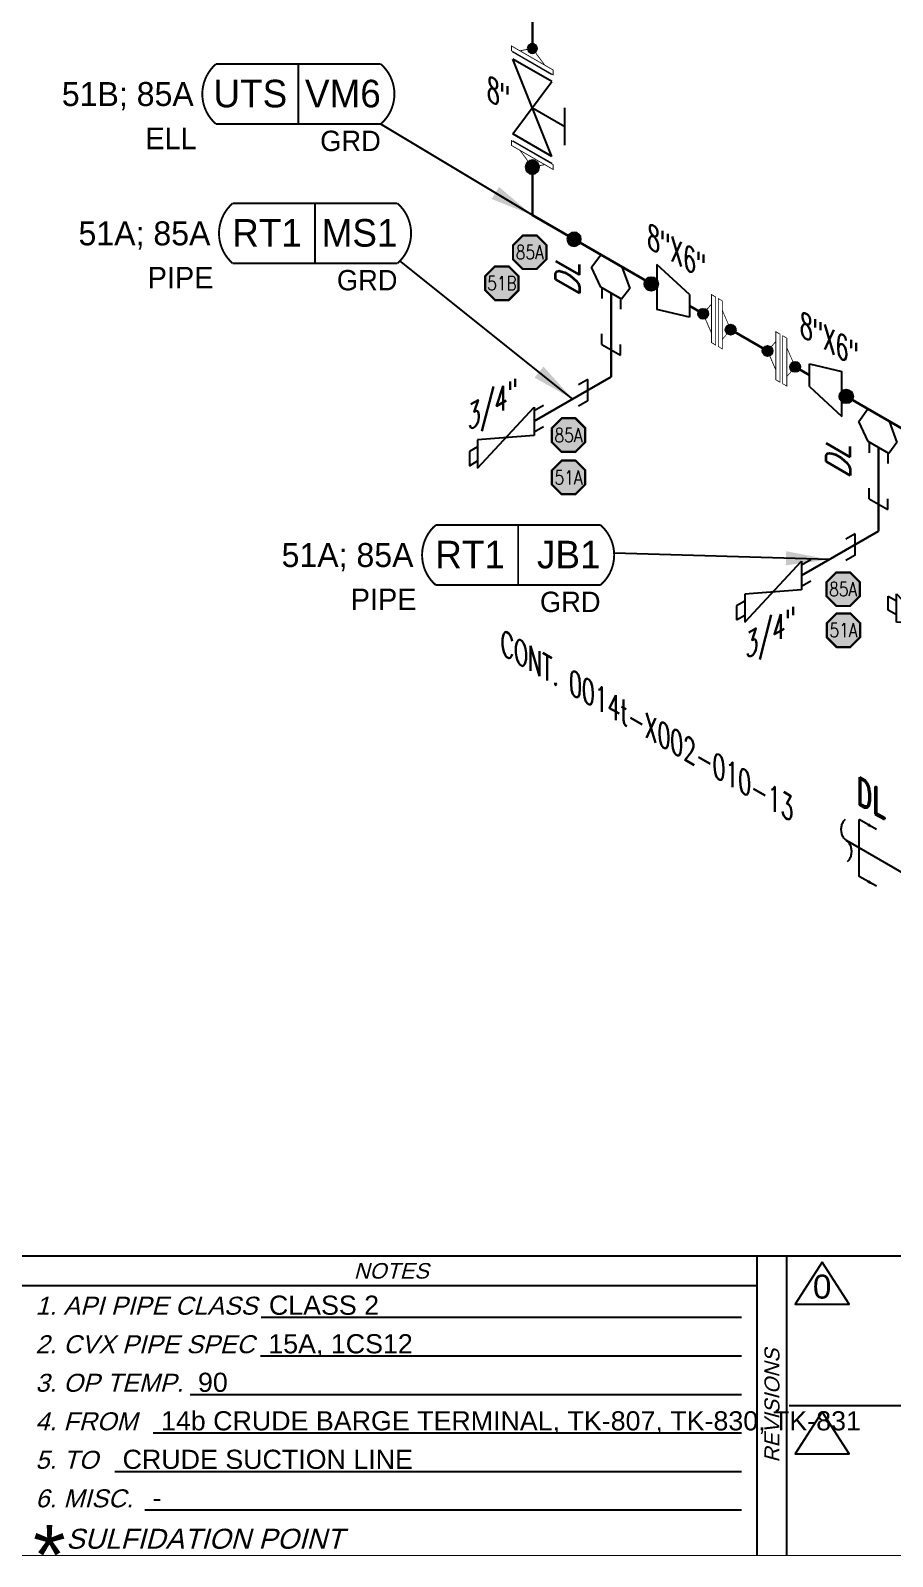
# Model space of a CAD drawing. Header units: inches. Extents: x 0.1 to 17.4, y 0.1 to 11.4.
# Drawn here: x 4.47 to 8.06, y 0.25 to 6.61 of the extents above; entities that cross this region are included whole.
import ezdxf
from ezdxf.enums import TextEntityAlignment as Align

# ---------------------------------------------------------------- set-up
doc = ezdxf.new("R2010")
doc.units = ezdxf.units.IN
doc.header["$MEASUREMENT"] = 0
doc.linetypes.add('HIDDEN2', pattern=[0.1875, 0.125, -0.0625])
for name, color, linetype in [('3', 1, 'Continuous'), ('BORDER', 3, 'Continuous'), ('BORDERTEXT', 7, 'Continuous'), ('COMP', 1, 'Continuous'), ('Continuation', 7, 'Continuous'), ('DL', 20, 'Continuous'), ('FITTINGS', 4, 'Continuous'), ('PART_PCML', 7, 'Continuous'), ('PART_SelectedCML_RT', 132, 'Continuous'), ('PART_SelectedCML_UT', 132, 'Continuous'), ('PIPE-ANNO', 150, 'HIDDEN2'), ('TEXT', 7, 'Continuous'), ('UNAS.PIPE', 251, 'Continuous'), ('WELD POINTS', 41, 'Continuous'), ('Welds', 7, 'Continuous')]:
    doc.layers.add(name, color=color, linetype=linetype)
doc.layers.add('PIPE', color=7, linetype='Continuous', lineweight=30)
doc.styles.add('CMLPAS', font='')
doc.styles.add('FEASStandard', font='arial.ttf')
doc.styles.add('ISO30', font='simplex.shx', dxfattribs={"width": 0.85, "oblique": 30, "height": 0.075})
doc.styles.add('ISO330', font='romand.shx', dxfattribs={"width": 0.85, "height": 0.05})
doc.styles.add('PART_Standard', font='romans', dxfattribs={"width": 0.8, "height": 0.09})
doc.styles.add('Richmond', font='arial.ttf')
doc.styles.add('SIMPLEX', font='ROMANS')
doc.styles.get("Standard").update_dxf_attribs({"font": 'arial.ttf'})
doc.styles.get('CMLPAS').set_extended_font_data('Cordia New')
doc.dimstyles.new('Richmond', dxfattribs={"dimtxt": 0.18, "dimasz": 0.18, "dimexe": 0.18, "dimexo": 0.0625, "dimgap": 0.09, "dimtad": 0, "dimtih": 1, "dimtoh": 1, "dimdec": 4, "dimzin": 0, "dimdsep": 46, "dimtxsty": 'Richmond', "dimcen": 0.09, "dimadec": 0, "dimazin": 0, "dimtfac": 1, "dimtdec": 4, "dimtofl": 0, "dimtmove": 0, "dimatfit": 3, "dimfxl": 1, "dimtolj": 1, "dimtzin": 0, "dimarcsym": 0})
doc.dimstyles.get("Standard").update_dxf_attribs({"dimtxt": 0.18, "dimasz": 0.18, "dimexe": 0.18, "dimexo": 0.0625, "dimgap": 0.09, "dimtad": 0, "dimtih": 1, "dimtoh": 1, "dimdec": 4, "dimzin": 0, "dimdsep": 46, "dimtxsty": 'Standard', "dimcen": 0.09, "dimadec": 0, "dimazin": 0, "dimtfac": 1, "dimtdec": 4, "dimtofl": 0, "dimtmove": 0, "dimatfit": 3, "dimfxl": 1, "dimtolj": 1, "dimtzin": 0, "dimarcsym": 0})

# ---------------------------------------------------------------- blocks, each defined once
blk = doc.blocks.new('Border')
blk.add_line((5.4322, 1.2439), (7.435, 1.2439))
for points in [[(5.4296, 1.0829), (7.435, 1.0829)], [(5.1365, 0.9222), (7.435, 0.9222)], [(4.9824, 0.7615), (7.435, 0.7615)], [(4.8221, 0.6009), (7.435, 0.6009)], [(4.9467, 0.4404), (7.435, 0.4404)]]:
    blk.add_lwpolyline(points)
at = {"layer": 'BORDER'}
for p, q in [((7.625, 0.25), (7.625, 1.5)), ((7.5, 1.375), (0.25, 1.375))]:
    blk.add_line(p, q, dxfattribs=at)
at = {"layer": 'BORDER', "const_width": 0.005}
blk.add_lwpolyline([(0.25, 0.25), (17.25, 0.25), (17.25, 11.25), (0.25, 11.25)], close=True, dxfattribs=at)
at = {"layer": 'BORDER', "const_width": 0.00833}
for points in [[(17.25, 1.5), (0.25, 1.5)], [(7.5, 0.25), (7.5, 1.5)], [(7.6336, 0.875), (10.375, 0.875)]]:
    blk.add_lwpolyline(points, dxfattribs=at)
at = {"layer": 'BORDERTEXT', "style": 'FEASStandard', "oblique": 15}
blk.add_text('NOTES', height=0.065, dxfattribs=at).set_placement((5.975, 1.4375), align=Align.MIDDLE)
for s, height, p in [('1. API PIPE CLASS', 0.075, (4.4909, 1.2545)), ('2. CVX PIPE SPEC', 0.075, (4.4909, 1.0937)), ('3. OP TEMP.', 0.075, (4.4909, 0.933)), ('4. FROM ', 0.075, (4.4909, 0.7723)), ('5. TO ', 0.075, (4.4909, 0.6116)), ('6. MISC. ', 0.075, (4.4909, 0.4509)), ('SULFIDATION POINT', 0.083333, (4.6188, 0.2781))]:
    blk.add_text(s, height=height, dxfattribs=at).set_placement(p)
blk.add_text('REVISIONS', height=0.0625, rotation=90, dxfattribs=at).set_placement((7.5625, 0.875), align=Align.MIDDLE)
at = {"layer": 'BORDERTEXT', "insert": (4.4811, 0.3778), "char_height": 0.25, "attachment_point": 1, "style": 'FEASStandard'}
blk.add_mtext('*', dxfattribs=at)
blk = doc.blocks.new('BORDER TEXT')
at = {"layer": 'BORDERTEXT'}
for tag, p, height, style in [('API_PIPE_CLASS', (5.4645, 1.2542), 0.08, 'Richmond'), ('MATERIAL1', (12.263, 1.2111), 0.08, 'Richmond'), ('P&ID_#1', (0.25, 1.0831), 0.0625, 'FEASStandard'), ('CVX_PIPE_SPEC', (5.4619, 1.0932), 0.08, 'Richmond'), ('LINE_#1', (1.4866, 1.0831), 0.0625, 'FEASStandard'), ('MATERIAL2', (12.263, 1.0395), 0.08, 'Richmond'), ('P&ID_#2', (0.25, 0.9224), 0.0625, 'FEASStandard'), ('LINE_#2', (1.4866, 0.9224), 0.0625, 'FEASStandard'), ('OP_TEMP', (5.1687, 0.9325), 0.08, 'Richmond'), ('MATERIAL3', (12.263, 0.868), 0.08, 'Richmond'), ('FROM', (5.0146, 0.7718), 0.08, 'Richmond'), ('P&ID_#3', (0.25, 0.7617), 0.0625, 'FEASStandard'), ('LINE_#3', (1.4866, 0.7617), 0.0625, 'FEASStandard'), ('MATERIAL4', (12.263, 0.6965), 0.08, 'Richmond'), ('P&ID_#4', (0.25, 0.601), 0.0625, 'FEASStandard'), ('LINE_#4', (1.4866, 0.601), 0.0625, 'FEASStandard'), ('TO', (4.8543, 0.6112), 0.08, 'Richmond'), ('MATERIAL5', (12.263, 0.5249), 0.08, 'Richmond'), ('MISC', (4.9789, 0.4506), 0.08, 'Richmond'), ('P&ID_#5', (0.25, 0.4403), 0.0625, 'FEASStandard'), ('LINE_#5', (1.4866, 0.4403), 0.0625, 'FEASStandard'), ('INSULATION', (12.9278, 0.4142), 0.0625, 'FEASStandard'), ('P&ID_#6', (0.25, 0.2796), 0.0625, 'FEASStandard'), ('LINE_#6', (1.4866, 0.2796), 0.0625, 'FEASStandard'), ('PWHT', (12.9278, 0.2806), 0.0625, 'FEASStandard')]:
    blk.add_attdef(tag, p, '', height=height, dxfattribs=dict(at, style=style))
at = {"layer": 'BORDERTEXT', "style": 'FEASStandard'}
for tag, p in [('DR.BY', (11.075, 0.5625)), ('DR.BY_DATE', (11.95, 0.5625)), ('CHK_BY', (11.075, 0.3542)), ('CHK._BY_DATE', (11.95, 0.3542))]:
    blk.add_attdef(tag, text='', height=0.1, dxfattribs=at).set_placement(p, align=Align.MIDDLE_CENTER)
at = {"layer": 'BORDERTEXT', "style": 'PART_Standard', "width": 0.8}
for tag, p in [('PLANT_NUMBER', (13.9375, 0.3836)), ('SYSTEM_NUMBER', (14.8125, 0.3836)), ('CIRCUIT_NUMBER', (15.6875, 0.3836)), ('SHEET_NUMBER', (16.5, 0.3836)), ('REVISION', (17.0625, 0.3836))]:
    blk.add_attdef(tag, text='', height=0.15, dxfattribs=at).set_placement(p, align=Align.MIDDLE_CENTER)
blk = doc.blocks.new('1_Cont_330')
at = {"layer": 'Continuation', "style": 'PART_Standard', "oblique": 330, "width": 0.8}
blk.add_attdef('CONT.', (0, 0), '', height=0.09, rotation=330, dxfattribs=at)
blk = doc.blocks.new('1_BREAK-PIPE_PIPE_00')
at = {"color": 0, "linetype": 'ByBlock', "lineweight": -2}
for centre, major_axis in [((-0.03, 0.092), (0, -0.101)), ((0.03, -0.092), (0, 0.101))]:
    blk.add_ellipse(centre, major_axis=major_axis, ratio=0.711978, start_param=0.427466, end_param=3.141593, dxfattribs=at)
blk = doc.blocks.new('1_Tilde_00')
at = {"layer": 'PIPE-ANNO', "xscale": -0.5000000000000001, "yscale": 0.5, "zscale": 0.5}
blk.add_blockref('1_BREAK-PIPE_PIPE_00', (0, 0), dxfattribs=at)
blk = doc.blocks.new('DL_330')
at = {"layer": 'DL', "style": 'ISO330', "oblique": 330, "width": 0.85}
blk.add_text('DL', height=0.1, rotation=330, dxfattribs=at).set_placement((0, 0))
blk = doc.blocks.new('O-let 4')
at = {"layer": 'FITTINGS', "linetype": 'ByBlock'}
for p, q in [((-0.1013, 0.0417), (-0.0338, 0.0377)), ((-0.1013, -0.0457), (-0.1013, 0.0417)), ((-0.0338, 0.0377), (0.0338, -0.0377)), ((-0.0338, -0.1212), (-0.1013, -0.0457)), ((0.0338, -0.0377), (0.0338, -0.1251)), ((0.0338, -0.1251), (-0.0338, -0.1212))]:
    blk.add_line(p, q, dxfattribs=at)
blk = doc.blocks.new('Bleeder Valve 6')
at = {"layer": 'FITTINGS', "linetype": 'ByBlock'}
for p, q in [((-0.2362, 0.1362), (-0.2362, 0.1953)), ((-0.2362, 0.1953), (0, -0.0594)), ((-0.2706, 0.1266), (-0.2706, 0.1855)), ((-0.2706, 0.1855), (-0.2362, 0.1656)), ((-0.2362, 0.0771), (-0.2362, 0.1362)), ((-0.2362, 0.1068), (-0.2706, 0.1266)), ((0, 0.0594), (-0.2362, 0.0771)), ((0, -0.0594), (0, 0.0594))]:
    blk.add_line(p, q, dxfattribs=at)
blk = doc.blocks.new('Bleeder 8')
at = {"layer": 'PIPE', "linetype": 'Continuous'}
blk.add_line((-0.1351, 0.0794), (-0.2864, 0.1668), dxfattribs=at)
for name, p in [('Bleeder Valve 6', (-0.2864, 0.1668)), ('O-let 4', (-0.0338, 0.0814))]:
    blk.add_blockref(name, p)
blk = doc.blocks.new('3_VALVE_FLANGE_GATE_30')
at = {"color": 0, "linetype": 'ByBlock', "lineweight": -2}
blk.add_wipeout([(-0.1624, -0.1875), (-0.1353, -0.1719), (0, 0), (0.1353, -0.0156), (0.1624, 0), (0.1624, 0.1875), (0.1353, 0.1719), (0, 0), (-0.1353, 0.0156), (-0.1624, 0)], dxfattribs=at)
for p, q in [((0.0677, 0.1953), (-0.0677, 0.1172)), ((0.1353, 0.1719), (-0.1353, -0.1719)), ((0, 0), (0, 0.1563)), ((0.1353, 0.1719), (0.1353, -0.0156)), ((0.1624, 0.1875), (0.1624, 0)), ((-0.1624, 0), (-0.1624, -0.1875)), ((-0.1353, 0.0156), (-0.1353, -0.1719)), ((0.1353, -0.0156), (-0.1353, 0.0156))]:
    blk.add_line(p, q, dxfattribs=at)
blk = doc.blocks.new('AM9A04')
at = {"const_width": 0.01}
blk.add_lwpolyline([(-0.05, -0.144), (-0.15, 0.087), (-0.05, 0.202)], dxfattribs=at)
at = {"linetype": 'Continuous', "const_width": 0.01}
blk.add_lwpolyline([(0, -0.289), (0, 0.289), (-0.05, 0.318), (-0.05, -0.26)], close=True, dxfattribs=at)
blk = doc.blocks.new('A09')
at = {"layer": 'Welds'}
h = blk.add_hatch(color=256, dxfattribs=at)
h.dxf.hatch_style = 1
h.paths.add_polyline_path([(-0.03, 0, 1), (0.03, 0, 1)])
blk.add_circle((0, 0), 0.03, dxfattribs=at)
blk = doc.blocks.new('*U50')
blk.add_wipeout([(0.052, -0.03), (0.0173, -0.07), (0.0173, -0.1101), (0, -0.1001), (0, 0.1001), (0.0173, 0.0901), (0.0173, 0.05)]).dxf.layer = 'COMP'
at = {"layer": '3', "xscale": 0.65, "yscale": 0.65, "zscale": 0.65}
blk.add_blockref('A09', (0.052, -0.03), dxfattribs=at)
at = {"layer": 'COMP', "xscale": 0.3466300616258731, "yscale": 0.3466300616258731, "zscale": 0.3466300616258731, "rotation": 180}
blk.add_blockref('AM9A04', (0, 0), dxfattribs=at)
blk = doc.blocks.new('1_Text_330')
at = {"layer": 'TEXT', "style": 'PART_Standard', "oblique": 330, "width": 0.8}
blk.add_attdef('3/4"', (0, 0), '', height=0.09, rotation=330, dxfattribs=at)
blk = doc.blocks.new('2_SOCKET_SINGLE_30')
at = {"color": 0, "linetype": 'ByBlock', "lineweight": -2}
for p, q in [((0, 0.0625), (0.0541, 0.0937)), ((0, 0.0625), (0, -0.0625)), ((0, -0.0625), (0.0541, -0.0313))]:
    blk.add_line(p, q, dxfattribs=at)
blk = doc.blocks.new('DL_Vert_30')
at = {"layer": 'DL', "style": 'ISO30', "oblique": 30, "width": 0.85}
blk.add_text('DL', height=0.1, rotation=90, dxfattribs=at).set_placement((0, 0))
blk = doc.blocks.new('O-let 2')
at = {"layer": 'FITTINGS', "linetype": 'ByBlock'}
for p, q in [((11.0972, 20.3791), (11.136, 20.4308)), ((11.1362, 20.2951), (11.0972, 20.3791)), ((11.2238, 20.3801), (11.136, 20.4308)), ((11.2238, 20.3801), (11.2567, 20.2906)), ((11.2227, 20.2452), (11.1362, 20.2951)), ((11.2567, 20.2906), (11.2227, 20.2452))]:
    blk.add_line(p, q, dxfattribs=at)
blk = doc.blocks.new('Bleeder Valve 2')
at = {"layer": 'FITTINGS', "linetype": 'ByBlock'}
for p, q in [((0.051, -0.3022), (-0.0515, 0.0297)), ((-0.0515, 0.0297), (0.0515, -0.0297)), ((0.0515, -0.0297), (-0.0513, -0.2431)), ((-0.0513, -0.2431), (-0.0002, -0.2727)), ((-0.0256, -0.258), (-0.0256, -0.2976)), ((-0.0256, -0.2976), (0.0253, -0.3271)), ((-0.0002, -0.2727), (0.051, -0.3022)), ((0.0253, -0.3271), (0.0253, -0.2874))]:
    blk.add_line(p, q, dxfattribs=at)
blk = doc.blocks.new('1_Text_30')
at = {"layer": 'TEXT', "style": 'PART_Standard', "oblique": 30, "width": 0.8}
blk.add_attdef('TEXT', (0, 0), '', height=0.09, rotation=30, dxfattribs=at)
blk = doc.blocks.new('2_REDUCER_THREAD_CONCENTRIC_30')
at = {"color": 0, "linetype": 'ByBlock', "lineweight": -2}
blk.add_wipeout([(0.0677, 0.0859), (-0.0677, 0.0547), (-0.0677, -0.1328), (0.0677, -0.0078)], dxfattribs=at)
for p, q in [((0.0677, 0.0859), (-0.0677, 0.0547)), ((0.0677, -0.0078), (0.0677, 0.0859)), ((-0.0677, -0.1328), (-0.0677, 0.0547)), ((0.0677, -0.0078), (-0.0677, -0.1328))]:
    blk.add_line(p, q, dxfattribs=at)
blk = doc.blocks.new('2_ELBOW_WELD_30')
at = {"linetype": 'ByBlock', "lineweight": -2}
h = blk.add_hatch(color=0, dxfattribs=at)
edge = h.paths.add_edge_path()
edge.add_arc((0.174, 0.1004), 0.0286, 0, 360)
h = blk.add_hatch(color=0, dxfattribs=at)
edge = h.paths.add_edge_path()
edge.add_arc((0, -0.2009), 0.0286, 0, 360)
at = {"color": 0, "linetype": 'ByBlock', "lineweight": -2}
for centre in [(0.174, 0.1004), (0, -0.2009)]:
    blk.add_circle(centre, 0.0286, dxfattribs=at)
blk = doc.blocks.new('2_WELD_SINGLE_00')
at = {"linetype": 'ByBlock', "lineweight": -2}
h = blk.add_hatch(color=0, dxfattribs=at)
edge = h.paths.add_edge_path()
edge.add_arc((0, 0), 0.0286, 0, 360)
at = {"color": 0, "linetype": 'ByBlock', "lineweight": -2}
blk.add_circle((0, 0), 0.0286, dxfattribs=at)
blk = doc.blocks.new('*U99')
blk.add_wipeout([(-0.0234, 0.1133), (-0.0234, 0.0732), (-0.0581, 0.0332), (-0.0234, -0.0469), (-0.0234, -0.0869), (0.0222, -0.1133), (0.0222, -0.0732), (0.0569, -0.0332), (0.0222, 0.0469), (0.0222, 0.0869)])
at = {"linetype": 'Continuous', "const_width": 0.003}
blk.add_lwpolyline([(0.0049, -0.1032), (0.0222, -0.1133), (0.0222, 0.0869), (0.0049, 0.0969)], close=True, dxfattribs=at)
at = {"const_width": 0.003}
blk.add_lwpolyline([(0.0222, 0.0469), (0.0569, -0.0332), (0.0222, -0.0732)], dxfattribs=at)
at = {"xscale": 0.3466300616258731, "yscale": 0.3466300616258731, "zscale": 0.3466300616258731}
blk.add_blockref('AM9A04', (-0.0061, 0.0032), dxfattribs=at)
at = {"layer": 'Welds', "xscale": 0.7, "yscale": 0.7, "zscale": 0.7}
for p in [(-0.0581, 0.0332), (0.0569, -0.0332)]:
    blk.add_blockref('A09', p, dxfattribs=at)
blk = doc.blocks.new('PART_PCML')
blk.add_hatch(color=0).paths.add_polyline_path([(-0.0699, -0.029), (-0.029, -0.0699), (0.029, -0.0699), (0.0699, -0.029), (0.0699, 0.029), (0.029, 0.0699), (-0.029, 0.0699), (-0.0699, 0.029)])
at = {"color": 7, "const_width": 0.009}
blk.add_lwpolyline([(-0.0699, 0.029), (-0.029, 0.0699), (0.029, 0.0699), (0.0699, 0.029), (0.0699, -0.029), (0.029, -0.0699), (-0.029, -0.0699), (-0.0699, -0.029), (-0.0699, 0.029), (-0.029, 0.0699)], dxfattribs=at)
at = {"color": 18, "true_color": 0x000000}
blk.add_lwpolyline([(-0.029, 0.0699), (-0.0699, 0.029), (-0.0699, -0.029), (-0.029, -0.0699), (0.029, -0.0699), (0.0699, -0.029), (0.0699, 0.029), (0.029, 0.0699)], close=True, dxfattribs=at)
at = {"color": 7, "true_color": 0xffffff, "style": 'SIMPLEX', "width": 0.8, "flags": 1}
for tag, p in [('CIRCUIT', (-0.0939, 0.0889)), ('DM', (-0.0527, -0.1332)), ('TYPE', (-0.0749, -0.2043))]:
    blk.add_attdef(tag, p, '', height=0.0586, dxfattribs=at)
at = {"color": 7, "true_color": 0xffffff, "style": 'SIMPLEX', "width": 0.8}
blk.add_attdef('DMDISP', text='', height=0.0586, dxfattribs=at).set_placement((0, 0), align=Align.MIDDLE_CENTER)
blk = doc.blocks.new('CMLPAS')
at = {"const_width": 0.008}
blk.add_lwpolyline([(0.0625, 0.125, 0.454441), (0.0625, -0.125), (0.75, -0.125, 0.454441), (0.75, 0.125)], format="xyb", close=True, dxfattribs=at)
blk.add_lwpolyline([(0.4063, -0.125), (0.4063, 0.125)], dxfattribs=at)
at = {"style": 'CMLPAS', "flags": 1}
for tag, p in [('STATE', (0.75, 0.6229)), ('DL', (0.75, 0.4817)), ('CIRCUIT', (0.75, 0.3405)), ('SUBSINTERVAL(MONTHS)', (-0.0251, -0.3355)), ('OLD_ID', (0.75, -0.3366)), ('OLD_NDE', (0.75, -0.4778)), ('OLD_ENTY', (0.7411, -0.6357)), ('SIZE', (0.7473, -0.7611)), ('SPEC', (0.7473, -0.9022)), ('JUSTIFY', (0.7473, -1.0434)), ('COMMENTS', (0.7473, -1.1846)), ('OLD_ASSET', (0.75, -1.3262)), ('SCHED', (0.7371, -1.4689)), ('NOM_THICK', (0.7521, -1.6102)), ('CORR_ALLOW', (0.763, -1.7453)), ('TML_STATUS', (0.7723, -1.8777)), ('FLOW_ORDER', (0.7785, -2.1301))]:
    blk.add_attdef(tag, text='', height=0.1, dxfattribs=at).set_placement(p, align=Align.MIDDLE_RIGHT)
at = {"style": 'CMLPAS'}
for tag, height, p in [('CHILD', 0.25, (0.75, 0.269)), ('###', 0.115, (0.75, 0.002)), ('ACCESS', 0.085, (0.75, -0.1954))]:
    blk.add_attdef(tag, text='', height=height, dxfattribs=at).set_placement(p, align=Align.MIDDLE_RIGHT)
at = {"color": 152, "style": 'CMLPAS'}
for tag, height, p in [('SPECIAL', 0.085, (0.4055, 0.1897)), ('DM-TYPE', 0.1, (-0.03, 0)), ('COMP', 0.09, (-0.0174, -0.185))]:
    blk.add_attdef(tag, text='', height=height, dxfattribs=at).set_placement(p, align=Align.MIDDLE_RIGHT)
at = {"style": 'CMLPAS'}
blk.add_attdef('NDE', text='', height=0.115, dxfattribs=at).set_placement((0.206, 0.002), align=Align.MIDDLE_CENTER)
blk = doc.blocks.new('*U64')
at = {"color": 20, "linetype": 'ByBlock', "ltscale": 0.7}
blk.add_line((0.0541, -0.1498), (0.0541, 0.0873), dxfattribs=at)
for points in [[(0.1257, 0.0459), (0.0541, 0.0873)], [(0.1257, -0.1911), (0.0541, -0.1498)]]:
    blk.add_leader(points, dimstyle='Richmond', override={"dimasz": 0.04, "dimgap": 0.09, "dimtad": 0}, dxfattribs=at)

msp = doc.modelspace()

# ---------------------------------------------------------------- linework, layer by layer
at = {"layer": 'BORDERTEXT'}
for points in [[(7.7717, 1.474), (7.6588, 1.2984), (7.8845, 1.2984)], [(7.7717, 0.849), (7.6588, 0.6734), (7.8845, 0.6734)]]:
    msp.add_lwpolyline(points, close=True, dxfattribs=at)
at = {"layer": 'PIPE'}
for p, q in [((6.5631, 5.8414), (6.5631, 7.7646)), ((8.3099, 4.8329), (6.5631, 5.8414)), ((6.571, 4.9817), (6.892, 5.167)), ((7.6854, 4.3383), (8.0064, 4.5236))]:
    msp.add_line(p, q, dxfattribs=at)
at = {"layer": 'PIPE', "linetype": 'Continuous'}
for p, q in [((6.892, 5.516), (6.892, 5.167)), ((8.0064, 4.8726), (8.0064, 4.5236))]:
    msp.add_line(p, q, dxfattribs=at)
at = {"layer": 'UNAS.PIPE'}
msp.add_line((8.2946, 2.9893), (7.8726, 3.233), dxfattribs=at)

# ---------------------------------------------------------------- block references
msp.add_blockref('DL_330', (7.9144, 3.3886))
at = {"layer": 'BORDER'}
msp.add_blockref('Border', (0, 0), dxfattribs=at)
at = {"layer": 'BORDERTEXT'}
ref = msp.add_blockref('BORDER TEXT', (0, 0), dxfattribs=at)
ref.add_attrib('MISC', '-', (4.9789, 0.4506), dxfattribs={"height": 0.08, "style": 'Richmond'})
ref.add_attrib('TO', 'CRUDE SUCTION LINE', (4.8543, 0.6112), dxfattribs={"height": 0.08, "style": 'Richmond'})
ref.add_attrib('FROM', '14b CRUDE BARGE TERMINAL, TK-807, TK-830, TK-831', (5.0146, 0.7718), dxfattribs={"height": 0.08, "style": 'Richmond'})
ref.add_attrib('OP_TEMP', '90', (5.1687, 0.9325), dxfattribs={"height": 0.08, "style": 'Richmond'})
ref.add_attrib('CVX_PIPE_SPEC', '15A, 1CS12', (5.4619, 1.0932), dxfattribs={"height": 0.08, "style": 'Richmond'})
ref.add_attrib('API_PIPE_CLASS', 'CLASS 2', (5.4645, 1.2542), dxfattribs={"height": 0.08, "style": 'Richmond'})
at = {"layer": 'Continuation'}
msp.add_blockref('1_Cont_330', (6.4305, 4.0132), dxfattribs=at).add_auto_attribs({'CONT.': 'CONT. 0014t-X002-010-13'})
at = {"layer": 'DL'}
for name, p in [('DL_Vert_30', (6.7601, 5.501)), ('DL_Vert_30', (7.8887, 4.7413)), ('*U64', (7.8726, 3.233))]:
    msp.add_blockref(name, p, dxfattribs=at)
at = {"layer": 'FITTINGS'}
for name, p in [('O-let 2', (-4.2875, -14.7542)), ('O-let 2', (-3.1731, -15.3976)), ('Bleeder 8', (8.6044, 3.9002))]:
    msp.add_blockref(name, p, dxfattribs=at)
for p, xscale, yscale, zscale, rotation in [((6.8919, 5.516), 0.713168504377533, 0.713168504377533, 0.713168504377533, 240.0047239548921), ((6.8919, 5.2792), 0.7131685043775329, 0.7131685043775329, 0.7131685043775329, 60.00472395489211), ((6.7948, 5.111), 0.7131685043775329, 0.7131685043775329, 0.7131685043775329, 180.004723954892), ((6.571, 4.9817), 0.7131685043775329, 0.7131685043775329, 0.7131685043775329, 0.004723954891962525), ((8.0064, 4.8726), 0.713168504377533, 0.713168504377533, 0.713168504377533, 240.0047239548921), ((8.0064, 4.6358), 0.7131685043775329, 0.7131685043775329, 0.7131685043775329, 60.00472395489211), ((7.9092, 4.4675), 0.7131685043775329, 0.7131685043775329, 0.7131685043775329, 180.004723954892), ((7.6854, 4.3383), 0.7131685043775329, 0.7131685043775329, 0.7131685043775329, 0.004723954891962525)]:
    msp.add_blockref('2_SOCKET_SINGLE_30', p, dxfattribs=dict(at, xscale=xscale, yscale=yscale, zscale=zscale, rotation=rotation))
at = {"layer": 'FITTINGS', "rotation": 299.9999999999998}
for p in [(6.571, 4.9817), (7.6854, 4.3383)]:
    msp.add_blockref('Bleeder Valve 2', p, dxfattribs=at)
at = {"layer": 'PART_PCML', "color": 13}
for p in [(6.5523, 5.687), (6.714, 4.9243), (7.8594, 4.2812)]:
    msp.add_blockref('PART_PCML', p, dxfattribs=at).add_auto_attribs({'DMDISP': '85A'})
at = {"layer": 'PART_PCML', "color": 96}
for p, values in [((6.4361, 5.5576), {'DMDISP': '51B'}), ((6.7141, 4.7477), {'DMDISP': '51A'}), ((7.8606, 4.1099), {'DMDISP': '51A'})]:
    msp.add_blockref('PART_PCML', p, dxfattribs=at).add_auto_attribs(values)
at = {"layer": 'PART_SelectedCML_RT'}
for p, values in [((5.2507, 5.7659), {'###': 'MS1', 'NDE': 'RT1', 'DM-TYPE': '51A; 85A', 'COMP': 'PIPE', 'ACCESS': 'GRD'}), ((6.0976, 4.4238), {'###': 'JB1', 'NDE': 'RT1', 'DM-TYPE': '51A; 85A', 'COMP': 'PIPE', 'ACCESS': 'GRD'})]:
    msp.add_blockref('CMLPAS', p, dxfattribs=at).add_auto_attribs(values)
at = {"layer": 'PART_SelectedCML_UT'}
msp.add_blockref('CMLPAS', (5.1811, 6.347), dxfattribs=at).add_auto_attribs({'###': 'VM6', 'NDE': 'UTS', 'DM-TYPE': '51B; 85A', 'COMP': 'ELL', 'ACCESS': 'GRD'})
at = {"layer": 'PIPE-ANNO'}
msp.add_blockref('1_Tilde_00', (7.8726, 3.233), dxfattribs=at)
at = {"layer": 'TEXT'}
for p in [(6.2939, 4.9414), (7.4527, 3.9889)]:
    msp.add_blockref('1_Text_30', p, dxfattribs=at).add_auto_attribs({'TEXT': '3/4"'})

# ---------------------------------------------------------------- texts
at = {"layer": 'BORDERTEXT', "style": 'FEASStandard'}
msp.add_attdef('0', text='', height=0.1, dxfattribs=at).set_placement((7.7717, 1.3716), align=Align.MIDDLE_CENTER)

# ---------------------------------------------------------------- leaders
at = {"layer": 'PART_SelectedCML_RT'}
for points in [[(6.7315, 5.0744), (6.011, 5.6507)], [(7.8009, 4.405), (6.9042, 4.4314)]]:
    msp.add_leader(points, dimstyle='Standard', dxfattribs=at)

# ---------------------------------------------------------------- next in the draw order: block references
at = {"layer": 'COMP'}
msp.add_blockref('*U99', (7.3334, 5.3971), dxfattribs=at)
at = {"layer": 'FITTINGS', "rotation": 240}
msp.add_blockref('3_VALVE_FLANGE_GATE_30', (6.5631, 6.2899), dxfattribs=at)
at = {"layer": 'FITTINGS', "yscale": -1}
msp.add_blockref('2_REDUCER_THREAD_CONCENTRIC_30', (7.1504, 5.5024), dxfattribs=at)
at = {"layer": 'FITTINGS', "xscale": -1}
msp.add_blockref('2_REDUCER_THREAD_CONCENTRIC_30', (7.7867, 5.135), dxfattribs=at)

# ---------------------------------------------------------------- next in the draw order: block references
at = {"layer": 'COMP', "ltscale": 0.65, "xscale": -1}
for p, rotation in [((6.5631, 6.4774), 240), ((6.5631, 6.1024), 60.00000000000002)]:
    msp.add_blockref('*U50', p, dxfattribs=dict(at, rotation=rotation))
at = {"layer": 'TEXT'}
for p in [(7.0424, 5.7088), (7.6787, 5.3414)]:
    msp.add_blockref('1_Text_330', p, dxfattribs=at).add_auto_attribs({'3/4"': '8"X6"'})
at = {"layer": 'WELD POINTS'}
for p in [(7.0591, 5.5551), (7.8721, 5.0857)]:
    msp.add_blockref('2_WELD_SINGLE_00', p, dxfattribs=at)

# ---------------------------------------------------------------- next in the draw order: block references
at = {"layer": 'COMP'}
msp.add_blockref('*U99', (7.6023, 5.2418), dxfattribs=at)
at = {"layer": 'TEXT'}
msp.add_blockref('1_Text_330', (6.3736, 6.3248), dxfattribs=at).add_auto_attribs({'3/4"': '8"'})
at = {"layer": 'WELD POINTS', "xscale": -1, "rotation": 180}
msp.add_blockref('2_ELBOW_WELD_30', (6.5631, 5.8414), dxfattribs=at)

# ---------------------------------------------------------------- next in the draw order: leaders
at = {"layer": 'PART_SelectedCML_UT'}
msp.add_leader([(6.5631, 5.8414), (5.9311, 6.222)], dimstyle='Standard', dxfattribs=at)

doc.saveas('drawing.dxf')
